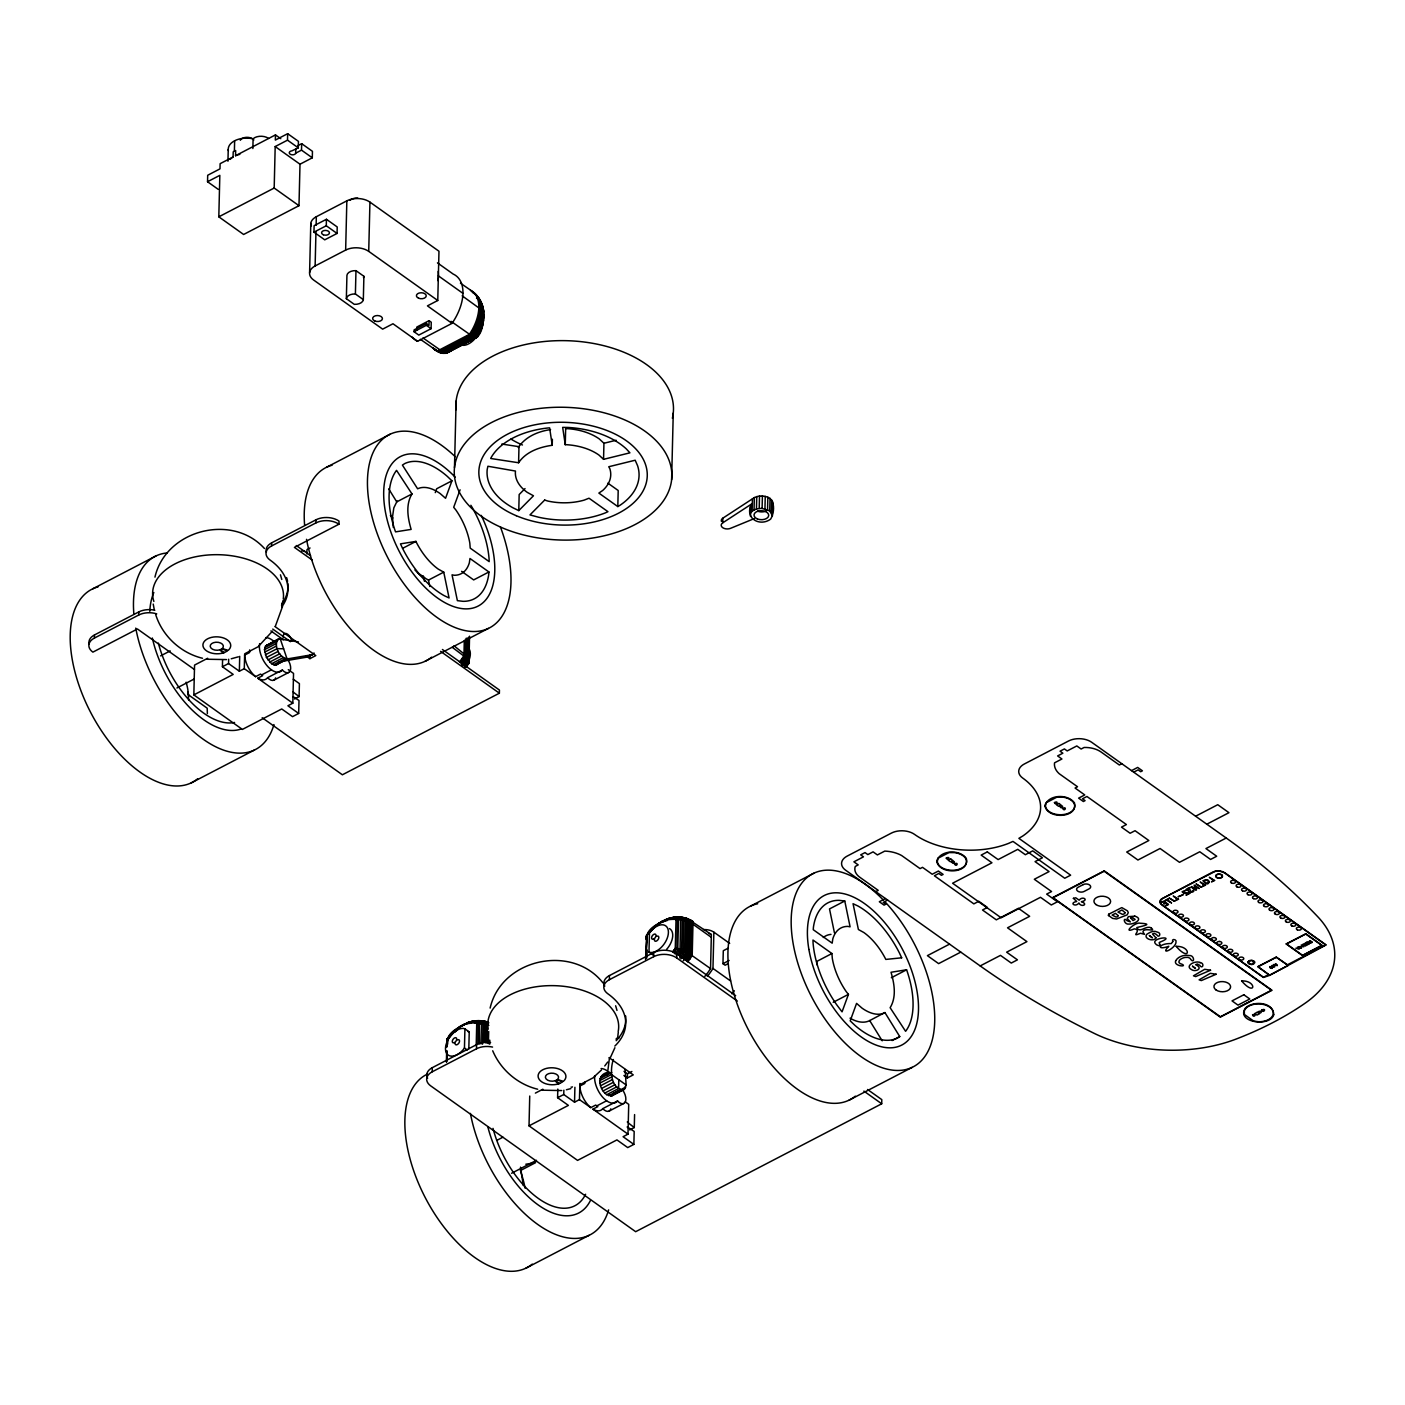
<?xml version="1.0" encoding="UTF-8"?>
<svg xmlns="http://www.w3.org/2000/svg" width="1405" height="1405" viewBox="0 0 1405 1405"><rect width="100%" height="100%" fill="white"/><g stroke="black" fill="none" stroke-linecap="round" stroke-linejoin="round"><path stroke-width="1.5" d="M460.085 1026.475A32.982 19.389 -54.6 0 0 447.528 1038.734L447.44 1044.477C445.438 1031.744 460.208 1026.792 469.762 1022.278A35.863 21.075 -54.6 0 1 483.127 1021.54L488.132 1022.243M469.551 636.289L468.936 663.248L465.757 667.27L469.094 662.703L467.953 657.083L454.008 645.756M647.196 941.807C643.472 930.005 657.926 922.646 667.164 920.574M194.47 669.553L137.427 628.983L92.888 652.131A16.368 9.993 1.4 0 1 94.416 638.063L94.486 634.955L138.779 611.93A16.368 9.993 1.4 0 1 154.831 610.227M94.416 638.063L138.691 615.039L138.779 611.93M293.065 696.827A3.267 1.739 62.5 0 0 293.592 696.933L299.002 700.48L298.685 713.441L292.539 716.638L281.738 708.963L242.38 729.423L193.837 694.895L194.557 665.074L207.677 658.26M218.319 189.412L207.536 181.737L207.694 175.256L219.988 168.863L220.111 163.683L233.072 156.991L233.212 151.81L235.671 150.528L235.548 155.709A18.827 11.486 1.4 0 1 239.851 154.339M235.548 155.709L275.468 134.898L275.345 140.079L287.656 133.686L287.498 140.166L275.187 146.559L300.003 164.209L298.984 205.692L243.627 234.477L218.811 216.827L219.83 175.344L207.536 181.737M227.944 161.224L228.242 149.562M234.389 151.143L234.635 140.763M193.837 694.895L233.195 674.418L222.412 666.743L222.57 660.262M259.398 646.089L244.681 653.799L244.277 668.675L239.359 671.221L228.558 663.546L228.664 659.226M239.359 671.221L239.711 656.328M252.865 148.526L253.093 138.814L254.726 137.637A9.817 5.989 1.4 0 1 268.583 138.41M298.984 205.692L274.186 188.042L275.187 146.559M281.808 606.89A72.006 43.941 1.4 0 0 270.059 560.033A16.368 9.993 1.4 0 1 271.569 545.965L271.639 542.857L315.932 519.832A16.368 9.993 1.4 0 1 339.026 521.097L338.939 524.223L294.4 547.37L312.226 560.051M287.656 133.686L298.44 141.361L298.281 147.841L291.871 150.862A3.267 2.002 1.4 0 0 290.062 154.111A3.267 2.002 1.4 0 0 295.612 153.514L295.84 148.825M300.003 164.209L312.296 157.817L301.513 150.142L301.671 143.661L297.825 145.663M298.685 713.441L287.902 705.767L292.82 703.202L293.54 673.399L288.288 669.658M294.488 698.988L299.089 696.581L299.406 683.62L293.241 679.23M309.592 272.728L310.786 223.465M312.296 157.817L312.454 151.336L301.671 143.661M313.965 232.159L314.123 225.678L326.434 219.285L337.218 226.96L337.06 233.441L324.748 239.834L313.965 232.159L326.276 225.766L326.434 219.285M306.87 553.904L306.975 549.583L310.048 547.985M437.429 262.858L453.235 274.098A42.045 24.71 -54.6 0 1 452.024 323.361L417.584 341.274L392.978 323.765L382.652 329.139L313.614 280.017A16.368 9.993 1.4 0 1 315.124 265.949L315.967 231.684M316.125 225.257L316.336 216.704L346.842 200.845A16.368 9.993 1.4 0 1 369.936 202.109L438.975 251.232L437.763 300.494L427.436 305.868L452.024 323.361M275.029 626.595L315.809 655.591L309.89 658.664L309.978 655.555L312.929 654.028M271.569 545.965L315.862 522.941L315.932 519.832M315.124 265.949L345.648 250.09L346.842 200.845M346.35 298.685L346.93 275.362A8.518 5.199 1.4 0 1 355.974 270.656L363.895 276.293L363.333 299.634A8.518 5.199 1.4 0 1 354.288 304.341L346.35 298.685A8.518 5.199 1.4 0 1 355.395 293.979L355.974 270.656M437.763 300.494L368.725 251.372L369.936 202.109M429.087 320.674L431.247 322.202L431.089 328.682L418.795 335.093L414.036 331.703L414.089 329.894L426.382 323.501L428.982 325.345L429.087 320.674L416.793 327.066L416.705 330.175M431.089 328.682L426.347 325.31L426.382 323.501M867.552 1089.49L881.796 1099.623L881.708 1103.786L635.657 1231.693L430.703 1085.872A16.368 9.993 1.4 0 1 432.213 1071.804L432.319 1067.659L476.611 1044.635A16.368 9.993 1.4 0 1 490.591 1042.563M454.482 467.672L456.116 401.04M446.386 1062.11L446.685 1050.729M446.649 1046.76L446.913 1039.243L449.916 1035.327M446.649 1061.881L446.913 1050.975M447.001 1046.901L447.809 1038.892A34.036 20.004 -54.6 0 1 460.77 1026.265M447.036 1060.793L447.247 1052.626M464.3 640.645L463.949 655.643L461.595 659.138A38.76 22.779 -54.6 0 1 459.417 661.966M465.354 639.363L464.915 656.398L462.614 659.841A38.69 22.743 -54.6 0 1 460.436 662.668M466.302 638.133L465.88 657.171L463.562 660.526A38.532 22.656 -54.6 0 1 461.384 663.336M467.092 638.976L466.706 657.926L464.44 661.14A38.251 22.48 -54.6 0 1 461.156 665.268M467.83 637.817L467.408 658.682L465.248 661.702A37.777 22.217 -54.6 0 1 461.999 665.794M468.409 638.731L468.304 663.74A32.93 19.354 -54.6 0 1 465.477 667.305M468.919 637.624L468.462 660.122L466.636 662.651A36.6 21.514 -54.6 0 1 464.563 665.32M461.595 659.138L468.638 663.74L469.305 636.535M464.458 1048.007L464.915 1028.846L463.474 1028.425A15.718 9.238 -54.6 0 0 445.49 1048.411A15.718 9.238 -54.6 0 0 462.948 1049.974L464.458 1048.007L467.321 1050.062M468.813 1048.955L469.235 1031.92L464.915 1028.846M476.19 1045.812L476.734 1023.384L483.109 1021.558L488.8 1022.822L486.92 1021.892A37.777 22.217 -54.6 0 0 480.352 1021.014M432.213 1071.804L476.506 1048.78L476.611 1044.635M477.805 1043.757L478.262 1022.945L472.396 1022.015L465.283 1023.982L474.117 1022.735L488.835 1025.334M479.386 1043.827L479.21 1022.296M480.967 1043.968L481.458 1023.578L480.51 1021.927A34.036 20.004 -54.6 0 0 467.847 1022.577L459.47 1026.792M482.512 1044.178L483.004 1023.788L481.81 1021.681A35.002 20.566 -54.6 0 0 468.796 1022.366L461.683 1025.58M484.075 1042.422L484.444 1022.225L476.734 1023.384M485.568 1042.773L485.937 1022.313L484.409 1021.558A36.6 21.514 -54.6 0 0 470.78 1022.296M487.008 1043.195L487.394 1022.524L485.673 1021.663A37.25 21.9 -54.6 0 0 475.575 1021.294M488.396 1043.669L488.694 1031.446M489.713 1044.231L489.801 1040.157M262.191 717.727L342.381 774.787L499.372 693.192L499.442 690.066L442.417 649.496M518.586 462.754C526.032 451.69 539.573 447.053 552.235 445.28L549.618 427.858L548.231 427.945A76.028 46.383 1.4 0 0 491.083 457.661L490.714 458.487L518.586 462.754L518.989 446.685L501.831 444.05M518.779 510.612L533.461 495.772L527.191 492.33A47.717 29.119 1.4 0 1 515.459 471.044L487.904 466.249L487.201 469.481A76.028 46.383 1.4 0 0 512.93 507.785L518.779 510.612L519.165 494.542L525.031 488.606M627.139 1126.986A3.267 1.739 62.5 0 0 628.79 1127.899L634.182 1131.429L633.866 1144.39L627.719 1147.586L616.935 1139.912L577.56 1160.389L529.018 1125.844L529.738 1096.041M552.235 445.28L552.376 439.238M565.267 444.7L565.653 428.63L566.566 428.595A47.717 29.119 1.4 0 1 599.32 438.957L603.939 443.26L603.553 459.33L629.932 452.832L626.261 448.88A76.028 46.383 1.4 0 0 568.042 427.454L562.667 427.383L565.267 444.7L566.18 444.683A47.717 29.119 1.4 0 1 598.916 455.027L603.553 459.33M529.018 1125.844L568.393 1105.384L557.592 1097.709L557.803 1089.068M579.896 1083.448L579.457 1099.623L574.54 1102.187L563.756 1094.513L563.862 1090.192M574.54 1102.187L574.908 1087.277M617.814 506.573L598.864 493.085L602.71 490.468A47.717 29.119 1.4 0 0 609.84 468.726L608.751 466.741L635.183 460.225L637.607 465.775A76.028 46.383 1.4 0 1 620.202 505.15L617.814 506.573L618.2 490.503L607.873 483.144M614.846 1046.058A72.006 43.941 1.4 0 0 607.856 993.774A16.368 9.993 1.4 0 1 609.366 979.707L609.471 975.562L653.764 952.537A16.368 9.993 1.4 0 1 676.841 953.819L735.658 995.653M618.797 1079.725L618.586 1088.541L606.767 1094.688C598.583 1089.103 595.79 1073.402 609.331 1072.103L600.743 1076.95M609.138 1057.702L633.269 1074.878L627.35 1077.951L627.455 1073.789L624.013 1071.348M633.866 1144.39L623.082 1136.715L628 1134.151L628.72 1104.348L625.225 1101.854M629.668 1129.936L634.27 1127.548L634.586 1114.587M645.545 959.457L647.108 935.291A34.036 20.004 -54.6 0 1 660.069 922.646M645.949 958.263L646.634 935.01M646.335 957.174L646.827 935.115A32.982 19.389 -54.6 0 1 659.384 922.874M646.792 958.105L647.002 949.956M648.987 952.081L649.461 932.902L650.954 930.953A15.718 9.238 -54.6 0 1 668.411 932.516A15.718 9.238 -54.6 0 1 650.427 952.502L648.987 952.081L653.307 955.154M609.366 979.707L653.659 956.682L653.764 952.537M671.625 479.702A108.835 66.404 1.4 0 0 514.933 413.369A108.835 66.404 1.4 0 0 502.604 527.964A108.835 66.404 1.4 0 0 671.625 479.702L673.258 413.07M704.871 976.299A38.76 22.779 -54.6 0 0 708.208 972.102L710.544 968.607L711.299 937.311L692.964 924.262C684.656 919.186 673.803 918.308 664.583 920.363L671.695 918.413L677.561 919.327L676.911 948.305L673.768 952.818L672.626 951.747L675.261 948.428L676.033 919.783L683.708 917.939L691.875 920.819L691.084 954.82L688.801 958.298A38.69 22.743 -54.6 0 1 686.606 961.125M737.344 1001.08L676.753 957.964L676.841 953.819M722.732 522.836L722.855 518.164L752.43 498.845C757.4 495.034 764.812 495.14 770.045 498.406C775.174 503.306 774.067 513.598 770.625 519.13C760.193 526.84 744.826 518.814 751.025 505.08L752.307 503.517L722.732 522.836A5.936 3.618 1.4 0 0 722.662 527.648A5.936 3.618 1.4 0 0 730.512 528.35L754.485 518.515M707.347 976.352A42.045 24.71 -54.6 0 0 712.967 968.449L713.863 932.147A42.045 24.71 -54.6 0 0 703.466 929.618M728.071 963.69L725.12 965.217L722.96 963.69L723.294 950.728L727.895 948.322M750.463 516.373L751.025 505.08M750.832 512.86L752.114 511.297L752.43 498.845M752.114 511.297L754.028 509.98L754.345 497.546M754.028 509.98L756.452 509.049L756.751 496.597M756.452 509.049L759.209 508.505L759.508 496.07M772.469 515.828L769.729 510.858L762.107 508.434L762.406 496M764.952 508.838L765.251 496.387M767.552 509.664L767.85 497.212M769.729 510.858L770.045 498.406M771.345 512.351L771.661 499.917M772.065 511.332L772.785 503.376M772.276 514.054L772.592 501.603M711.299 937.311L711.369 934.536L687.431 918.642A38.251 22.48 -54.6 0 0 677.087 918.255M249.633 649.935L249.581 652.535L244.646 655.099A18.827 9.993 62.5 0 0 255.605 676.666L260.522 674.101L262.682 675.647L257.765 678.211L292.82 703.202M488.922 571.976L488.712 574.54A76.028 40.376 62.5 0 1 463 601.322L457.38 600.655L452.041 574.821L454.131 575.26A47.717 25.343 62.5 0 0 469.358 562.738L469.973 558.488L488.922 571.976L473.661 579.914L461.595 571.326M482.424 316.107L482.618 307.958A37.25 21.9 -54.6 0 0 476.769 296.402L477.331 297.597A36.6 21.514 -54.6 0 1 483.074 308.959L482.899 316.968A36.6 21.514 -54.6 0 1 476.435 334.671L474.855 337.358L443.91 353.445L434.918 349.898A38.76 22.779 -54.6 0 1 432.635 347.685M462.157 295.823L480.738 309.276L483.583 313.93L483.25 317.829A35.828 21.057 -54.6 0 1 476.91 335.163L475.54 337.534L445.086 353.375L434.918 349.898M466.759 335.725C481.037 345.296 484.023 323.536 483.583 313.93M482.688 324.976L482.986 311.207L483.32 315.335M617.708 1037.434L618.235 1032.64M609.507 1057.508L607.346 1074.702L608.119 1073.104M625.102 1069.504L626.138 1084.941L623.838 1089.648C609.963 1089.261 609.91 1068.994 613.388 1059.511M483.478 319.005L483.812 314.931M314.018 652.921A5.936 3.144 62.5 0 1 312.437 654.66L288.657 658.699L275.292 665.162L271.587 663.722L266.458 657.452L264.474 649.69L265.563 645.984L278.576 638.854L298.44 641.927M288.657 658.699C280.034 659.577 272.535 645.194 278.576 638.854M469.059 661.843L468.638 663.74M446.79 1040.648L447.212 1038.734M646.089 937.03L646.511 935.133M282.528 606.468L275.327 626.349M154.954 577.139C165.702 529.984 232.053 512.72 264.439 548.494M490.134 1008.088C501.304 958.772 572.046 943.317 603.061 983.008M1247.939 962.214L1249.115 960.792M435.269 492.628L436.692 488.747L451.936 480.809L447.212 476.295A76.028 40.376 62.5 0 0 404.816 463.545L402.41 465.09L417.619 488.8A47.717 25.343 62.5 0 1 440.134 493.541L445.561 498.283L451.936 480.809M460.085 489.801L453.692 507.31L455.729 509.804A47.717 25.343 62.5 0 1 469.832 543.173L470.218 548.126L489.168 561.614L489.081 558.821A76.028 40.376 62.5 0 0 470.886 505.273M848.444 994.354L842.052 1011.863L836.607 1004.645A76.028 40.376 62.5 0 1 813.056 942.843L812.986 940.05L831.918 953.538L832.322 958.491A47.717 25.343 62.5 0 0 846.407 991.86L848.444 994.354L833.2 1002.292M614.898 1047.708L610.508 1057.298M476.277 337.815L477.595 335.988L471.623 330.825A38.76 22.779 -54.6 0 0 472.589 291.555L460.454 283.178M278.84 662.229L276.838 664.828M397.176 500.988L393.822 507.872L392.504 516.899L393.33 527.437M411.999 493.945C405.483 504.641 407.766 518.024 411.138 529.404L395.56 531.863L395.068 530.563A76.028 40.376 62.5 0 1 396.544 470.359L411.999 493.945L396.754 501.884L388.711 488.87M606.767 1094.688L612.018 1095.795L614.02 1093.195L619.078 1090.561M477.595 335.988L475.487 338.113M451.04 321.306L472.379 336.269L476.155 337.622L477.77 336.322A32.93 19.354 -54.6 0 0 483.548 320.393M474.416 332.915L472.379 336.269L440.397 352.901L438.342 351.672M473.555 332.247L471.43 335.725L439.238 352.444L420.358 339.308M471.623 330.825L469.375 334.355L437.043 351.18A38.532 22.656 -54.6 0 1 434.865 348.967M686.518 918.905A38.69 22.743 -54.6 0 1 689.732 919.695L693.034 921.487L692.208 955.576L689.873 959.053L675.331 948.322L684.621 949.358L692.279 952.801M447.809 1038.892L446.772 1041.614M647.108 935.291L646.072 937.996M272.517 631.091L259.117 645.668M604.747 1065.956L607.698 1062.04M518.269 447.545C525.365 436.709 538.15 431.353 550.567 429.596M1108.738 914.198L1108.58 915.603M601.445 1069.995L594.297 1076.616M1160.372 903.591L1263.411 977.476L1269.558 975.404L1326.109 944.933L1224.756 872.751A8.448 5.163 1.4 0 0 1212.814 872.084L1161.355 899.06A8.483 5.163 1.4 0 0 1159.933 902.256L1162.269 905.242L1263.464 977.248L1268.645 974.561L1257.756 966.658L1276.284 957.051L1287.331 964.831L1325.723 944.88L1224.528 872.874L1219.979 871.205A8.114 4.953 1.4 0 0 1214.798 871.539L1163.024 898.234A8.131 4.953 1.4 0 0 1160.267 902.256L1160.407 902.906M658.769 923.19L663.371 920.697M285.426 659.999L284.214 661L308.011 656.96L312.437 654.66M884.904 1012.548L884.518 1012.865A47.717 25.343 62.5 0 1 862.02 1008.123L856.576 1003.381L850.201 1020.855L854.943 1025.369A76.028 40.376 62.5 0 0 897.338 1038.119L899.744 1036.574L884.904 1012.548L869.274 1020.803A47.717 25.343 62.5 0 1 850.043 1018.168M445.086 353.375L450.548 350.951M468.374 1023.051L469.305 1022.454M667.674 919.45L668.604 918.835M449.934 351.513L444.964 352.409L446.246 353.164L476.155 337.622L477.314 335.602A34.967 20.548 -54.6 0 0 483.46 318.689M464.967 1024.105L461.525 1026.142A35.002 20.566 -54.6 0 0 457.925 1028.794M664.266 920.503L660.824 922.541A35.002 20.566 -54.6 0 0 650.497 931.743M661.615 922.523L669.061 918.677A35.828 21.057 -54.6 0 1 682.409 917.957L690.733 920.152L689.89 954.065L687.677 957.49A38.497 22.638 -54.6 0 1 685.5 960.3M471.342 1022.629L472.396 1022.015M670.642 919.028L671.695 918.413M462.421 1025.053L464.072 1024.315M579.861 1084.748L594.578 1077.038M474.117 1022.735L475.294 1022.12M673.417 919.133L674.576 918.519M295.735 153.145L301.513 150.142M218.811 216.827L274.186 188.042M414.036 331.703L426.347 325.31M477.7 336.919L447.387 352.813L446.369 352.216M92.748 588.818L155.99 555.941M326.733 467.18L389.975 434.303M160.609 655.889L170.198 650.901M402.62 548.336L415.968 541.399L416.319 542.242A47.717 25.343 62.5 0 0 438.29 569.13L443.752 572.151L449.073 597.95L444.296 595.702A76.028 40.376 62.5 0 1 402.726 548.705L400.478 543.858L415.968 541.399M176.907 687.993L194.171 679.019M222.412 666.743L228.558 663.546M265.563 645.984L277.365 639.855M270.006 643.789L280.139 638.537L287.094 659.015L275.292 665.162M264.772 647.582L276.592 641.453M264.474 649.69L276.276 643.56M264.667 652.148L276.469 646.019M265.352 654.8L277.154 648.653L283.617 648.776M266.458 657.452L278.278 651.323M267.951 659.928L279.753 653.799M269.69 662.071L281.509 655.942M414.932 569.973A47.717 25.343 62.5 0 0 423.028 577.069L428.507 580.072L443.752 572.151M271.587 663.722L283.406 657.593M273.501 664.776L285.303 658.629M261.593 674.927L271.446 669.816M257.765 678.211A18.827 9.993 62.5 0 0 267.6 677.684L282.37 670.009L284.021 671.52A9.817 5.216 62.5 0 0 290.414 670.203A9.817 5.216 62.5 0 0 287.603 659.314M273.887 680.16L288.657 672.486M191.221 782.901L254.446 750.024M425.206 661.246L488.448 628.369M750.463 906.155L813.706 873.295M722.96 963.69L729.125 960.493M834.43 932.797L829.512 908.93L844.774 901.009L850.095 926.843L848.005 926.404A47.717 25.343 62.5 0 0 832.796 938.926L832.182 943.177L813.232 929.689L813.442 927.124A76.028 40.376 62.5 0 1 839.154 900.342L844.774 901.009M875.772 891.631L878.23 890.366L859.895 877.317A20.46 12.487 1.4 0 1 855.259 866.446L858.209 864.9L853.889 861.827L863.478 856.839L860.685 854.855L865.041 852.589L867.833 854.591L873.085 851.852L877.387 854.925L884.781 851.096A26.818 16.351 1.4 0 1 901.711 855.575L920.047 868.606L922.505 867.342L932.217 874.244L938.382 871.047L943.124 874.419L941.403 875.315L938.803 873.471L934.378 875.772L973.858 903.872L978.776 901.308L987.416 907.454L982.499 910.001L996.303 919.836L1018.449 908.315L1029.654 916.306L1007.525 927.809L1026.932 941.631L1006.63 952.168L1017.431 959.843L1011.266 963.057L1000.483 955.382L980.181 965.92L845.599 870.187A16.368 9.993 1.4 0 1 847.127 856.119L891.402 833.095A16.368 9.993 1.4 0 1 914.497 834.359A72.006 43.941 1.4 0 0 1008.614 843.369L1012.97 841.402L1064.744 878.248L1070.645 875.175L1018.871 838.346L1022.752 836.028A72.006 43.941 1.4 0 0 1022.752 778.089A16.368 9.993 1.4 0 1 1024.28 764.021L1068.555 740.997A16.368 9.993 1.4 0 1 1091.65 742.262L1226.231 838.012A832.041 507.662 1.4 0 1 1317.89 916.868A122.288 74.605 1.4 0 1 1305.122 1003.205A329.156 200.827 1.4 0 1 1236.224 1039.015A122.288 74.605 1.4 0 1 1094.003 1033.272A832.041 507.662 1.4 0 1 980.181 965.92M1121.805 763.723L1119.346 765.005L1101.011 751.956A20.46 12.487 1.4 0 0 1084.08 747.478L1081.13 749.023L1076.81 745.95L1067.203 750.937L1064.41 748.935L1060.055 751.201L1062.865 753.203L1057.614 755.925L1061.934 758.999L1054.54 762.827A26.818 16.351 1.4 0 0 1059.194 773.698L1077.53 786.747L1075.071 788.029L1084.765 794.931L1078.619 798.128L1083.36 801.517L1085.082 800.622L1082.5 798.778L1086.926 796.477L1126.406 824.559L1121.489 827.124L1130.112 833.253L1135.047 830.706L1148.851 840.524L1126.705 852.027L1137.927 860.018L1160.073 848.497L1179.48 862.319L1199.782 851.764L1210.566 859.439L1216.712 856.242L1205.929 848.567L1226.231 838.012M885.466 898.55L879.319 901.747L884.061 905.119L885.782 904.223L883.201 902.379L887.626 900.078M1131.517 770.643L1137.664 767.429L1142.423 770.818L1140.702 771.714L1138.103 769.87L1133.677 772.17M535.375 1093.108L542.874 1089.209M831.918 953.538L816.674 961.477L816.937 964.778M557.592 1097.709L563.756 1094.513M599.953 1078.548L611.772 1072.401M599.654 1080.656L611.456 1074.509L626.138 1084.941M599.847 1083.115L611.667 1076.968M600.532 1085.749L612.334 1079.62M497.194 1140.175L502.937 1137.189M627.455 1073.789L631.881 1071.488M601.656 1088.418L613.458 1082.272M603.131 1090.895L614.951 1084.748M604.888 1093.037L616.69 1086.89M608.681 1095.742L620.483 1089.595M622.45 1088.805L625.822 1087.049M610.473 1096.111L622.274 1089.964M613.23 1094.794L625.049 1088.664M612.018 1095.795L623.838 1089.648M579.457 1099.623L590.785 1107.632L595.702 1105.068L597.863 1106.613L592.945 1109.16L628 1134.151M596.791 1105.893L606.626 1100.782M592.945 1109.16A18.827 9.993 62.5 0 0 602.78 1108.633L617.55 1100.958L619.201 1102.468A9.817 5.216 62.5 0 0 625.594 1101.151A9.817 5.216 62.5 0 0 622.801 1090.262M609.067 1111.127L623.838 1103.452M949.552 944.125L927.405 955.646L938.628 963.619L960.774 952.116M1195.602 816.217L1217.749 804.714L1228.954 812.687L1206.807 824.208M511.56 1173.28L536.499 1160.302M520.289 1170.628L535.533 1162.69L525.804 1164.236M891.332 977.74L906.576 969.801L907.068 971.101A76.028 40.376 62.5 0 1 905.593 1031.305L890.138 1007.719C896.653 997.023 894.37 983.641 891.016 972.26L906.576 969.801M1108.545 914.321L1121.805 907.595L1127.46 910.861L1128.303 912.618L1127.144 914.866L1116.536 918.993L1112.62 918.396L1108.299 915.305M892.122 1040.543L899.744 1036.574M525.874 1268.188L589.116 1235.311M848.936 1100.238L912.179 1067.361M224.361 652.552L227.399 650.972L221.955 648.794L220.163 649.725L224.361 652.552L223.219 652.939A13.91 8.483 1.4 0 1 203.005 646.072A13.91 8.483 1.4 0 1 220.216 637.132A13.91 8.483 1.4 0 1 228.225 650.339L222.201 648.601A6.586 4.022 1.4 0 0 218.407 642.348A6.586 4.022 1.4 0 0 210.241 646.581A6.586 4.022 1.4 0 0 219.83 649.848L223.219 652.939M559.541 1083.501L562.58 1081.92L557.135 1079.743L555.344 1080.673L559.541 1083.501L558.4 1083.905A13.91 8.483 1.4 0 1 538.185 1077.038A13.91 8.483 1.4 0 1 555.397 1068.081A13.91 8.483 1.4 0 1 563.405 1081.306L557.381 1079.567A6.586 4.022 1.4 0 0 553.588 1073.297A6.586 4.022 1.4 0 0 545.421 1077.547A6.586 4.022 1.4 0 0 555.01 1080.796L558.4 1083.905M661.72 921.434L667.147 919.01A34.036 20.004 -54.6 0 1 679.827 918.273L683.743 918.624L683.129 949.007L681.566 953.064A35.863 21.075 -54.6 0 1 679.546 955.699M660.982 921.979L668.095 918.782A35.002 20.566 -54.6 0 1 681.126 918.045L682.303 920.187L681.601 948.726L680.301 952.151A35.002 20.566 -54.6 0 1 678.316 954.698M449.196 351.9L441.75 351.092L422.993 337.938M238.358 656.82L231.228 658.787M676.033 919.783L680.67 918.765L680.055 948.516L679.019 951.22A34.036 20.004 -54.6 0 1 676.086 954.891M566.408 1089.753L570.887 1088.612M603.939 443.26L616.128 440.257M266.774 644.983L268.32 644.667M601.955 1075.949L603.5 1075.633M226.556 659.595L207.167 659.244M561.737 1090.561L542.348 1090.192M759.209 508.505L762.107 508.434M1062.637 797.109L1057.069 797.057L1046.374 802.624L1045.496 805.627A14.612 8.904 1.4 0 0 1059.282 814.724A14.612 8.904 1.4 0 0 1074.614 807.102A14.612 8.904 1.4 0 0 1062.637 797.109M442.224 352.444L443.594 352.479M1134.555 916.06C1144.162 918.87 1134.415 924.314 1129.023 924.086C1123.877 924.964 1122.402 915.955 1127.214 920.784L1130.41 921.908L1127.214 918.607L1128.391 916.64L1134.871 916.183M1150.994 927.757C1157.211 932.832 1143.407 926.861 1142.932 931.972L1144.478 934.307L1140.474 933.254C1129.163 937.996 1142.915 929.847 1134.309 928.863C1121.489 934.43 1135.451 921.54 1140.158 923.226C1153.856 924.016 1143.003 925.895 1136.768 927.581C1139.824 933.851 1145.742 924.964 1151.31 927.88M1199.87 962.513C1205.139 962.864 1202.487 969.959 1199.747 965.305L1197.446 964.006L1195.62 964.673C1203.874 968.379 1195.532 972.33 1191.791 969.749C1183.906 965.885 1195.954 959.949 1200.274 962.671M675.331 948.322L689.89 954.065L710.544 968.607M202.496 658.26C180.701 652.991 162.278 635.921 155.656 614.459M467.795 1031.481L469.235 1031.92M537.676 1089.226C517.707 1084.379 500.672 1069.714 492.716 1050.782M1295.832 948.182L1299.116 949.2L1297.465 947.04L1297.553 948.199M709.156 933.429L711.369 934.536M471.483 291.169L476.119 295.261M476.506 298.123L477.805 298.861L477.331 297.597M470.464 290.291L474.521 293.241A38.532 22.656 -54.6 0 1 473.555 332.265M440.889 352.304L442.733 353.393L474.1 337.095L475.856 334.127A37.25 21.9 -54.6 0 0 482.407 316.107M439.589 352.04L441.556 353.217L473.274 336.726L475.189 333.547A37.777 22.217 -54.6 0 0 481.827 315.264L482.038 306.993A37.777 22.217 -54.6 0 0 478.332 297.439M244.277 668.675L255.605 676.666M287.498 140.166L298.281 147.841M275.468 134.898L280.789 138.673M438.378 275.854L462.965 293.364M326.276 225.766L337.06 233.441M355.395 293.979L363.333 299.634M417.513 572.713L424.591 577.736M452.269 647.336L467.408 658.682L465.986 662.212A37.25 21.9 -54.6 0 1 463.878 664.916M296.262 545.526L310.523 555.678M440.555 651.34L499.372 693.192M713.863 932.147L729.669 943.405M272.746 629.071L290.466 641.681M270.902 630.915L283.301 639.749M306.36 656.153L309.89 658.664M712.967 968.449L730.547 980.936M863.882 1091.105L881.708 1103.786M299.089 696.581L293.715 692.454A3.267 1.739 62.5 0 0 293.188 691.822M188.252 694.702L207.202 708.19L207.36 713.582M623.908 1075.492L627.35 1077.951M634.27 1127.548L628.896 1123.403A3.267 1.739 62.5 0 0 627.262 1121.98M472.589 291.555L473.59 292.345A38.69 22.743 -54.6 0 1 472.624 331.545L470.429 335.075L438.132 351.812L435.989 350.6A38.69 22.743 -54.6 0 1 433.706 348.37M674.189 949.762L675.366 950.816M267.6 677.684L269.251 679.195A9.817 5.216 62.5 0 0 275.643 677.877M602.78 1108.633L604.449 1110.143A9.817 5.216 62.5 0 0 610.841 1108.826M472.502 292.029L473.432 293.065M869.642 1020.487L882.2 1040.806M615.636 1005.769L616.988 1010.423M280.438 574.821L281.79 579.475M520.482 1167.133L523.345 1185.592M428.507 580.072L429.825 586.517M153.215 604.08L154.304 609.805M750.463 506.819L750.656 508.592M188.692 700.305L187.866 689.75A47.717 25.343 62.5 0 0 186.127 682.215M483.742 317.987L483.425 309.978A35.828 21.057 -54.6 0 0 481.564 303.498M469.077 660.877L468.023 663.564A34.001 19.986 -54.6 0 1 466.109 666.058M646.124 937.398L646.177 938.962M468.971 659.911L467.654 663.336A34.967 20.548 -54.6 0 1 464.634 667.112M446.825 1041L446.878 1042.58M646.335 938.066L646.405 939.927M468.761 658.963L467.18 663.019A35.828 21.057 -54.6 0 1 464.107 666.901M447.036 1041.667L447.106 1043.529M584.743 1082.166L584.761 1083.501L579.844 1086.047A18.827 9.993 62.5 0 0 590.785 1107.632M689.451 919.643L688.626 953.345L686.518 956.647A38.181 22.445 -54.6 0 1 683.216 960.792M656.662 936.327A2.95 1.739 -54.6 0 1 658.805 937.715A2.95 1.739 -54.6 0 1 656.17 941.157A2.95 1.739 -54.6 0 1 654.484 939.172M666.251 919.309A32.982 19.389 -54.6 0 1 678.527 918.624L677.754 950.289A32.982 19.389 -54.6 0 1 674.927 953.855M673.785 917.57A36.6 21.514 -54.6 0 1 683.708 917.939L685.236 918.712L685.306 920.819L684.621 949.358L682.83 953.995A36.618 21.532 -54.6 0 1 679.686 957.947M675.981 917.922A37.777 22.217 -54.6 0 1 686.22 918.29L688.099 919.221L688.134 921.715L687.291 952.643L685.306 955.786A37.794 22.217 -54.6 0 1 683.181 958.544M674.874 917.693A37.25 21.9 -54.6 0 1 684.973 918.062L686.694 918.905L686.746 921.241L685.886 951.958L684.077 954.908A37.268 21.9 -54.6 0 1 680.881 958.93M685.412 918.326A38.532 22.656 -54.6 0 1 688.608 919.098M684.077 919.467A38.76 22.779 -54.6 0 1 687.589 919.59M689.873 959.053A38.76 22.779 -54.6 0 1 687.677 961.881M669.482 928.582A15.718 9.238 -54.6 0 1 666.567 949.429M734.323 990.771A42.045 24.71 -54.6 0 1 731.952 993.844M884.816 901.624A108.835 57.798 62.5 0 1 911.511 1067.659A108.835 57.798 62.5 0 1 793 942.737A108.835 57.798 62.5 0 1 883.534 900.271M823.295 937.504A47.717 25.343 62.5 0 1 830.987 934.395M855.329 1096.163A108.835 57.798 62.5 0 1 747.495 1028.056A108.835 57.798 62.5 0 1 757.699 903.749M616.057 1039.208A5.936 3.144 62.5 0 1 618.85 1038.207M617.55 1100.958A18.827 9.993 62.5 0 1 602.903 1097.428A18.827 9.993 62.5 0 1 594.666 1075.773M601.094 1068.555A18.827 9.993 62.5 0 1 607.346 1070.961M572.415 1086.838A3.267 1.739 62.5 0 1 571.08 1087.101M488.22 1029.215A65.455 39.937 1.4 0 1 553.57 985.643A65.455 39.937 1.4 0 1 618.165 1031.604M457.363 1039.928A2.95 1.739 -54.6 0 1 459.523 1041.105A2.95 1.739 -54.6 0 1 457.24 1044.6A2.95 1.739 -54.6 0 1 455.097 1043.423M448.177 1039.138A35.002 20.566 -54.6 0 1 456.765 1029.777M466.952 1022.91A32.982 19.389 -54.6 0 1 479.245 1022.243M477.788 1021.874A38.251 22.48 -54.6 0 1 488.15 1022.243M455.097 1032.025A35.863 21.075 -54.6 0 1 457.433 1029.865M482.618 1021.804A38.532 22.656 -54.6 0 1 486.112 1021.944M585.604 1194.25A76.028 40.376 62.5 0 1 538.396 1198.483A76.028 40.376 62.5 0 1 493.015 1128.373M520.781 1171.91A76.028 40.376 62.5 0 1 525.119 1188.226M532.267 1264.114A108.835 57.798 62.5 0 1 427.752 1202.294A108.835 57.798 62.5 0 1 427.401 1074.105M590.539 1200.292A84.23 44.732 62.5 0 1 538.238 1204.981A84.23 44.732 62.5 0 1 487.957 1127.302M608.628 1209.881A108.835 57.798 62.5 0 1 538.554 1225.02A108.835 57.798 62.5 0 1 470.412 1113.392M653.659 956.682A16.368 9.993 1.4 0 1 676.753 957.964M476.506 1048.78A16.368 9.993 1.4 0 1 492.558 1047.076M427.612 1078.302A16.368 9.993 1.4 0 1 432.319 1067.659M625.664 1016.008A72.006 43.941 1.4 0 1 616.163 1040.701M604.765 986.205A16.368 9.993 1.4 0 1 609.471 975.562M1247.903 962.197A3.46 2.107 1.4 0 0 1248.729 963.742L1251.117 964.497A3.46 2.107 1.4 0 0 1253.611 964.041L1254.788 962.618A3.46 2.107 1.4 0 0 1253.98 961.073L1251.609 960.335A3.46 2.107 1.4 0 0 1249.098 960.774M282.985 600.655A65.455 39.937 1.4 0 1 281.527 605.362M153.865 601.445A65.455 39.937 1.4 0 1 214.438 554.694A65.455 39.937 1.4 0 1 283.266 599.057M283.318 637.8A6.551 3.477 62.5 0 1 286.515 633.62A6.551 3.477 62.5 0 1 291.713 641.049M234.565 722.469A76.028 40.376 62.5 0 1 158.361 643.086M197.613 778.809A108.835 57.798 62.5 0 1 90.587 712.3A108.835 57.798 62.5 0 1 98.104 586.851M187.849 692.121A76.028 40.376 62.5 0 1 188.85 695.756M241.52 728.844A84.23 44.732 62.5 0 1 152.337 638.01M149.791 611.316A84.23 44.732 62.5 0 1 153.83 592.506M273.957 724.594A108.835 57.798 62.5 0 1 203.901 739.733A108.835 57.798 62.5 0 1 135.758 628.105M133.826 613.634A108.835 57.798 62.5 0 1 167.125 552.955M309.592 655.222A5.936 3.144 62.5 0 1 308.011 656.96M282.37 670.009A18.827 9.993 62.5 0 1 267.213 665.9A18.827 9.993 62.5 0 1 259.644 643.631M265.914 637.589A18.827 9.993 62.5 0 1 274.326 641.769M315.862 522.941A16.368 9.993 1.4 0 1 338.939 524.223M138.691 615.039A16.368 9.993 1.4 0 1 156.728 613.862M287.832 583.286A72.006 43.941 1.4 0 1 281.896 603.781M286.602 577.578A72.006 43.941 1.4 0 1 287.568 581.371M266.388 552.235A16.368 9.993 1.4 0 1 271.639 542.857M89.235 644.315A16.368 9.993 1.4 0 1 94.486 634.955M766.41 510.876A7.359 4.496 1.4 0 1 757.471 511.104M721.468 521.413A5.936 3.618 1.4 0 1 722.855 518.164M468.919 648.689A15.718 9.238 -54.6 0 1 468.62 661.123M301.091 551.304A16.368 8.693 62.5 0 1 304.657 550.988M390.362 515.266A76.028 40.376 62.5 0 1 392.856 517.953M423.291 575.91A76.028 40.376 62.5 0 1 424.451 581.301M500.373 526.822A108.835 57.798 62.5 0 1 459.839 629.229A108.835 57.798 62.5 0 1 367.478 485.779A108.835 57.798 62.5 0 1 455.273 456.748M481.248 515.389A84.23 44.732 62.5 0 1 459.698 608.242A84.23 44.732 62.5 0 1 383.723 496.79A84.23 44.732 62.5 0 1 455.15 477.12M431.598 657.171A108.835 57.798 62.5 0 1 360.681 639.521A108.835 57.798 62.5 0 1 306.518 539.327M304.586 524.855A108.835 57.798 62.5 0 1 332.107 465.196M230.174 159.38A18.827 11.486 1.4 0 1 233.072 156.991M228.348 150.563A18.827 11.486 1.4 0 1 253.093 138.814M240.273 140.272A7.359 4.496 1.4 0 1 246.753 137.321A7.359 4.496 1.4 0 1 253.848 139.938M522.449 444.981A76.028 46.383 1.4 0 1 510.928 439.045M456.116 409.733A108.835 66.404 1.4 0 1 568.972 340.765A108.835 66.404 1.4 0 1 672.363 418.251M476.98 335.936A15.718 9.238 -54.6 0 1 462.684 345.314M481.827 304.709A34.967 20.548 -54.6 0 1 483.636 311.032M481.985 305.939A34.001 19.986 -54.6 0 1 483.742 312.103M483.566 319.55A34.001 19.986 -54.6 0 1 477.577 335.988M475.364 294.207A38.251 22.48 -54.6 0 1 474.398 332.95M483.109 310.013A32.93 19.354 -54.6 0 1 483.724 313.175M345.648 250.09A16.368 9.993 1.4 0 1 368.725 251.372M417.584 341.274A42.045 24.71 -54.6 0 1 412.157 337.095M363.895 276.293A8.518 5.199 1.4 0 1 363.474 277.628M438.184 271.411A42.045 24.71 -54.6 0 1 437.956 280.631M350.108 200.248A8.518 5.199 1.4 0 1 357.748 198.07M311.067 226.082A16.368 9.993 1.4 0 1 316.336 216.704M1155.964 937.838C1154.014 942.07 1143.407 938.926 1146.603 934.448C1149.553 932.446 1153.663 930.022 1157.246 932.059C1162.128 932.797 1158.914 939.067 1156.596 934.606L1154.295 933.306L1152.469 933.974L1155.964 937.838M936.678 861.107C939.084 875.034 969.994 873.98 966.306 858.42C959.738 849.077 940.173 849.955 936.678 861.107M1044.846 805.592C1047.252 819.519 1078.162 818.448 1074.474 802.905C1067.941 793.632 1048.393 794.334 1044.846 805.592M1286.172 943.949L1302.54 955.576L1322.105 945.354L1305.825 933.781L1286.225 943.897M1210.548 970.223L1195.673 976.58L1193.477 975.808L1204.7 969.309L1210.548 970.223M1216.203 974.245L1201.328 980.585L1199.132 979.829L1210.355 973.331L1216.203 974.245M1273.193 966.587C1277.795 965.797 1271.507 968.554 1273.351 965.727C1268.592 966.903 1275.002 963.637 1273.193 966.587M1205.472 885.203L1202.223 886.573L1204.278 885.168L1200.204 882.024L1205.472 885.203M1214.605 880.443L1211.461 881.901L1213.428 880.408L1209.336 877.264L1214.605 880.496M1189.754 893.369L1186.066 895.231L1188.068 893.598L1183.748 893.317L1182.097 891.754L1185.346 890.436L1183.186 892.316L1189.754 893.369M1172.789 941.526L1171.278 943.58C1158.739 943.124 1155.788 950.922 1168.802 946.285C1158.985 956.208 1175.581 948.603 1175.985 942.281C1177.372 939.26 1171.015 938.277 1172.789 941.526M1118.064 915.586L1118.029 915.937A2.037 1.247 1.4 0 1 1115.974 917.008L1112.128 915.094L1115.517 913.338L1118.064 915.586M1159.336 942.808L1159.582 943.809C1162.796 947.093 1156.28 945.565 1155.507 943.739C1149.87 937.732 1177.987 935.133 1159.757 942.193L1159.336 942.808M1125.019 912.6L1124.984 912.951A2.898 1.756 1.4 0 1 1122.332 914.321L1117.976 912.056L1121.963 909.983L1125.019 912.6M1188.437 890.489C1188.121 894.072 1196.041 891.631 1193.196 890.419C1188.191 894.528 1192.424 887.784 1187.734 889.242C1195.918 884.641 1180.376 890.665 1188.437 890.489M1203.189 880.777C1208.95 889.787 1212.62 876.246 1203.224 880.689M1175.686 960.739C1173.14 966.464 1188.331 967.167 1181.781 964.129A4.443 2.705 1.4 0 1 1178.83 962.021L1179.427 960.353A9.8 5.971 1.4 0 1 1185.012 957.455L1187.822 957.367A4.443 2.705 1.4 0 1 1190.755 959.457C1194.742 964.339 1194.654 954.785 1189.139 955.541C1184.275 954.662 1178.286 956.278 1175.686 960.739M1204.173 880.882L1204.12 881.286A6.428 3.916 1.4 0 0 1206.877 883.253L1209.02 882.129A6.428 3.916 1.4 0 0 1206.263 880.18L1204.173 880.882M1270.155 967.746C1275.898 970.293 1267.837 964.199 1270.173 967.694M1270.647 967.817L1272.245 967.869L1270.647 967.817M1300.644 948.34C1294.708 945.547 1304.982 946.689 1300.644 948.34M1309.478 941.262L1310.865 941.315L1309.478 941.262M1309.899 942C1315.449 944.582 1307.581 938.47 1309.934 941.947M1168.451 904.451L1165.447 905.944L1167.256 904.399L1165.658 903.257L1163.744 903.924L1165.008 902.8L1163.603 901.799L1160.811 902.537L1163.797 901.097L1168.433 904.504M1178.514 899.2L1175.388 900.658L1177.337 899.165L1173.245 896.039L1178.514 899.2M1269.734 967.009L1271.121 967.062L1269.734 967.009M1276.952 965.253L1273.703 964.515L1277.268 965.639L1275.477 963.654L1276.952 965.253M1298.817 946.812L1300.433 946.865L1298.817 946.812M1310.391 942.07L1312.007 942.123L1310.391 942.07M1308.845 944.09C1301.223 939.488 1314.764 944.142 1309.425 943.106L1308.845 944.09M1073.385 898.322L1076.739 901.466C1068.52 903.011 1075.738 907.63 1078.9 902.994C1081.165 907.876 1089.068 904.24 1081.358 901.711C1089.595 900.148 1082.359 895.529 1079.198 900.183L1075.738 897.795L1073.385 898.322M1241.616 980.883C1255.649 997.445 1257.264 980.427 1241.616 980.883M946.285 858.104C948.27 862.231 951.132 855.417 946.285 858.104M951.765 862.003C953.749 866.13 956.612 859.316 951.765 862.003M954.504 863.952C956.489 868.079 959.352 861.265 954.504 863.952M1054.453 802.571C1056.437 806.716 1059.3 799.884 1054.453 802.571M1059.932 806.47C1061.917 810.615 1064.779 803.783 1059.932 806.47M1062.672 808.419C1064.656 812.564 1067.519 805.732 1062.672 808.419M1171.489 902.871L1166.642 900.219C1161.215 902.309 1171.454 896.741 1167.379 899.832L1171.489 902.871M1174.545 901.272L1169.276 898.111L1174.545 901.272M1199.15 888.487L1195.181 886.467C1201.099 897.005 1184.204 881.023 1194.988 888.891L1194.162 885.132L1199.15 888.487M1201.486 887.275L1196.217 884.096L1201.486 887.275M1176.196 946.355C1190.228 962.917 1191.844 945.916 1176.196 946.355M938.206 858.156L937.346 861.142A14.612 8.904 1.4 0 0 951.115 870.257A14.612 8.904 1.4 0 0 966.464 862.617A14.612 8.904 1.4 0 0 954.487 852.624L948.919 852.589L938.206 858.156M1305.807 945.67C1305.807 941.824 1299.01 945.161 1305.684 945.811M1307.669 944.704C1301.61 945.038 1306.913 940.226 1307.669 944.704M1273.738 1014.656C1270.489 1027.389 1235.399 1022.489 1245.445 1008.017C1253.137 1000.641 1273.474 1001.712 1273.738 1014.656M1248.43 961.758C1252.189 969.608 1257.616 956.647 1248.43 961.758M1301.855 946.022L1303.682 946.443C1304.982 947.989 1299.291 944.265 1301.855 945.144L1301.926 945.969M1178.303 896.671L1182.957 894.827L1178.303 896.671M1052.521 897.655L1220.278 1017.115L1272.034 990.279L1104.277 870.872L1052.521 897.655M1252.575 1014.761C1253.541 1019.029 1257.949 1012.619 1252.575 1014.761M1258.81 1011.512C1259.793 1015.78 1264.201 1009.37 1258.81 1011.512M1261.936 1009.896C1262.919 1014.164 1267.328 1007.736 1261.936 1009.896M1130.832 918.027L1132.992 920.556L1135.1 919.467L1132.957 917.799L1130.832 918.027M1149.413 935.554L1152.223 937.715L1149.413 935.554M1192.546 966.254L1195.374 968.396L1192.546 966.254M544.683 500.057L529.966 514.915L538.624 517.233A76.028 46.383 1.4 0 0 605.274 512.913L607.961 511.683L589.011 498.213L584.146 500.127A47.717 29.119 1.4 0 1 547.722 501.023L544.683 500.057M450.601 351.004L449.161 351.478L450.601 351.004M950.728 858.982L948.27 860.264L950.43 861.792L952.889 860.527L950.728 858.982M1058.896 803.467L1056.437 804.749L1058.58 806.277L1061.056 804.995L1058.896 803.467M987.311 851.904L981.164 855.101L991.948 862.775L952.59 883.236L1001.133 917.781L1040.49 897.303L1051.291 904.978L1057.438 901.782L1046.655 894.107L1051.572 891.543L1034.308 879.267L1049.078 871.592L1035.046 861.616L1042.44 857.788L1032.728 850.868L1025.334 854.714L1017.782 849.34L998.112 859.579L987.311 851.904M1104.137 871.205L1053.083 897.742L1220.401 1016.781L1271.455 990.244L1104.137 871.205M1083.185 884.606L1078.127 887.24A4.514 2.757 1.4 0 0 1077.705 891.121A4.514 2.757 1.4 0 0 1084.08 891.473L1089.138 888.838A4.514 2.757 1.4 0 0 1089.56 884.957A4.514 2.757 1.4 0 0 1083.185 884.606M1305.754 934.009L1286.558 943.984L1302.523 955.347L1321.719 945.372L1305.754 934.009M1276.302 957.279L1258.09 966.745L1269.54 975.158L1288.174 965.463L1276.302 957.279M1308.968 942.931L1307.774 942.492L1308.968 942.931M1243.829 994.758L1232.027 1000.887L1237.981 1005.119L1249.8 998.99L1243.829 994.758M1257.282 1012.232L1254.823 1013.514L1256.983 1015.06L1259.442 1013.778L1257.282 1012.232M901.676 957.806L885.835 959.422A47.717 25.343 62.5 0 0 863.864 932.534L858.385 929.513L853.063 903.714L857.858 905.962A76.028 40.376 62.5 0 1 899.411 952.959L901.676 957.806M1258.704 1021.751L1253.769 1021.136L1244.391 1014.463L1244.303 1011.073A14.612 8.904 1.4 0 1 1260.373 1003.995A14.612 8.904 1.4 0 1 1273.281 1013.567A14.612 8.904 1.4 0 1 1258.704 1021.751M1221.683 874.788L1220.998 874.419A3.425 2.09 1.4 0 0 1216.853 874.525A3.425 2.09 1.4 0 0 1216.027 877.001L1217.151 877.826A3.425 2.09 1.4 0 0 1221.331 877.739A3.425 2.09 1.4 0 0 1222.174 875.262L1221.683 874.788M653.747 938.997A2.95 1.739 -54.6 0 0 655.749 934.501A2.95 1.739 -54.6 0 0 651.902 936.485A2.95 1.739 -54.6 0 0 653.747 938.997M808.894 949.446A84.23 44.732 62.5 0 0 901.044 1045.425A84.23 44.732 62.5 0 0 878.88 916.113A84.23 44.732 62.5 0 0 808.894 949.446M454.447 1042.598A2.95 1.739 -54.6 0 0 456.449 1038.102A2.95 1.739 -54.6 0 0 452.603 1040.104A2.95 1.739 -54.6 0 0 454.447 1042.598M1280.868 918.115A2.494 1.51 1.4 0 0 1284.89 917.219A2.494 1.51 1.4 0 0 1281.518 915.516A2.494 1.51 1.4 0 0 1280.868 918.115M1223.298 948.041A2.494 1.51 1.4 0 0 1227.32 947.146A2.494 1.51 1.4 0 0 1223.948 945.46A2.494 1.51 1.4 0 0 1223.298 948.041M1286.348 922.014A2.494 1.51 1.4 0 0 1290.37 921.118A2.494 1.51 1.4 0 0 1286.998 919.414A2.494 1.51 1.4 0 0 1286.348 922.014M1219.593 941.473A2.494 1.528 1.4 0 0 1216.888 942.72A2.511 1.528 1.4 0 0 1219.417 944.511A2.494 1.528 1.4 0 0 1221.858 943.071A2.494 1.528 1.4 0 0 1219.593 941.473M1275.371 914.216A2.494 1.528 1.4 0 0 1279.411 913.32A2.494 1.528 1.4 0 0 1276.021 911.617A2.494 1.528 1.4 0 0 1275.371 914.216M1269.892 910.317A2.494 1.528 1.4 0 0 1273.931 909.421A2.494 1.528 1.4 0 0 1270.542 907.718A2.494 1.528 1.4 0 0 1269.892 910.317M1212.322 940.244A2.494 1.528 1.4 0 0 1216.344 939.348A2.494 1.528 1.4 0 0 1212.972 937.644A2.494 1.528 1.4 0 0 1212.322 940.244M1264.412 906.418A2.494 1.528 1.4 0 0 1268.452 905.523A2.494 1.528 1.4 0 0 1265.062 903.819A2.494 1.528 1.4 0 0 1264.412 906.418M1258.933 902.519A2.494 1.528 1.4 0 0 1262.972 901.624A2.494 1.528 1.4 0 0 1259.583 899.92A2.494 1.528 1.4 0 0 1258.933 902.519M1206.842 936.345A2.494 1.528 1.4 0 0 1210.864 935.449A2.494 1.528 1.4 0 0 1207.492 933.745A2.494 1.528 1.4 0 0 1206.842 936.345M1201.363 932.446A2.494 1.528 1.4 0 0 1205.385 931.55A2.494 1.528 1.4 0 0 1202.013 929.847A2.494 1.528 1.4 0 0 1201.363 932.446M1253.453 898.62A2.494 1.528 1.4 0 0 1257.493 897.725A2.494 1.528 1.4 0 0 1254.103 896.021A2.494 1.528 1.4 0 0 1253.453 898.62M1195.883 928.547A2.494 1.528 1.4 0 0 1199.905 927.651A2.494 1.528 1.4 0 0 1196.533 925.948A2.494 1.528 1.4 0 0 1195.883 928.547M1190.404 924.648A2.494 1.528 1.4 0 0 1194.426 923.752A2.494 1.528 1.4 0 0 1191.054 922.049A2.494 1.528 1.4 0 0 1190.404 924.648M1247.974 894.722A2.494 1.528 1.4 0 0 1252.013 893.826A2.494 1.528 1.4 0 0 1248.624 892.122A2.494 1.528 1.4 0 0 1247.974 894.722M1242.494 890.823A2.494 1.528 1.4 0 0 1246.534 889.927A2.494 1.528 1.4 0 0 1243.144 888.223A2.494 1.528 1.4 0 0 1242.494 890.823M1184.924 920.749A2.494 1.528 1.4 0 0 1188.946 919.854A2.494 1.528 1.4 0 0 1185.574 918.15A2.494 1.528 1.4 0 0 1184.924 920.749M1237.015 886.924A2.494 1.528 1.4 0 0 1241.054 886.028A2.494 1.528 1.4 0 0 1237.665 884.325A2.494 1.528 1.4 0 0 1237.015 886.924M1179.445 916.85A2.494 1.528 1.4 0 0 1183.467 915.955A2.494 1.528 1.4 0 0 1180.095 914.251A2.494 1.528 1.4 0 0 1179.445 916.85M1231.535 883.025A2.494 1.528 1.4 0 0 1235.575 882.129A2.494 1.528 1.4 0 0 1232.185 880.426A2.494 1.528 1.4 0 0 1231.535 883.025M1173.965 912.951A2.494 1.528 1.4 0 0 1177.987 912.056A2.494 1.528 1.4 0 0 1174.615 910.352A2.494 1.528 1.4 0 0 1173.965 912.951M1297.307 929.811A2.494 1.51 1.4 0 0 1301.329 928.916A2.494 1.51 1.4 0 0 1297.957 927.212A2.494 1.51 1.4 0 0 1297.307 929.811M1239.737 959.738A2.494 1.51 1.4 0 0 1243.759 958.842A2.494 1.51 1.4 0 0 1240.387 957.156A2.494 1.51 1.4 0 0 1239.737 959.738M1234.257 955.839A2.494 1.51 1.4 0 0 1238.279 954.943A2.494 1.51 1.4 0 0 1234.907 953.257A2.494 1.51 1.4 0 0 1234.257 955.839M1291.827 925.913A2.494 1.51 1.4 0 0 1295.849 925.017A2.494 1.51 1.4 0 0 1292.477 923.313A2.494 1.51 1.4 0 0 1291.827 925.913M1228.778 951.94A2.494 1.51 1.4 0 0 1232.8 951.044A2.494 1.51 1.4 0 0 1229.428 949.358A2.494 1.51 1.4 0 0 1228.778 951.94M1217.327 877.686A3.126 1.914 1.4 0 0 1222.174 876.298A3.126 1.914 1.4 0 0 1217.678 874.402A3.126 1.914 1.4 0 0 1217.327 877.686M1096.005 904.574A8.342 5.093 1.4 0 0 1110.178 903.064A8.342 5.093 1.4 0 0 1100.659 896.285A8.342 5.093 1.4 0 0 1096.005 904.574M1215.992 989.928A8.342 5.093 1.4 0 0 1230.165 988.435A8.342 5.093 1.4 0 0 1220.629 981.656A8.342 5.093 1.4 0 0 1215.992 989.928M757.277 518.884A7.359 4.496 1.4 0 0 768.711 515.617A7.359 4.496 1.4 0 0 758.12 511.121A7.359 4.496 1.4 0 0 757.277 518.884M516.267 515.705A84.23 51.388 1.4 0 0 647.09 478.332A84.23 51.388 1.4 0 0 525.821 427.015A84.23 51.388 1.4 0 0 516.267 515.705M418.602 298.211A4.917 3.003 1.4 0 0 426.224 296.034A4.917 3.003 1.4 0 0 419.147 293.03A4.917 3.003 1.4 0 0 418.602 298.211M374.801 320.972A4.917 3.003 1.4 0 0 382.423 318.795A4.917 3.003 1.4 0 0 375.346 315.809A4.917 3.003 1.4 0 0 374.801 320.972M323.326 234.758A3.934 2.389 1.4 0 0 329.437 233.019A3.934 2.389 1.4 0 0 323.782 230.631A3.934 2.389 1.4 0 0 323.326 234.758"/></g></svg>
